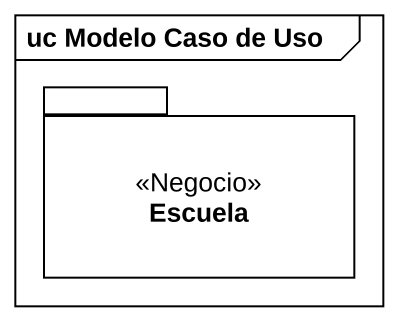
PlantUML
@startuml
mainframe uc Modelo Caso de Uso
package Escuela <<Negocio>> {
}
@enduml
